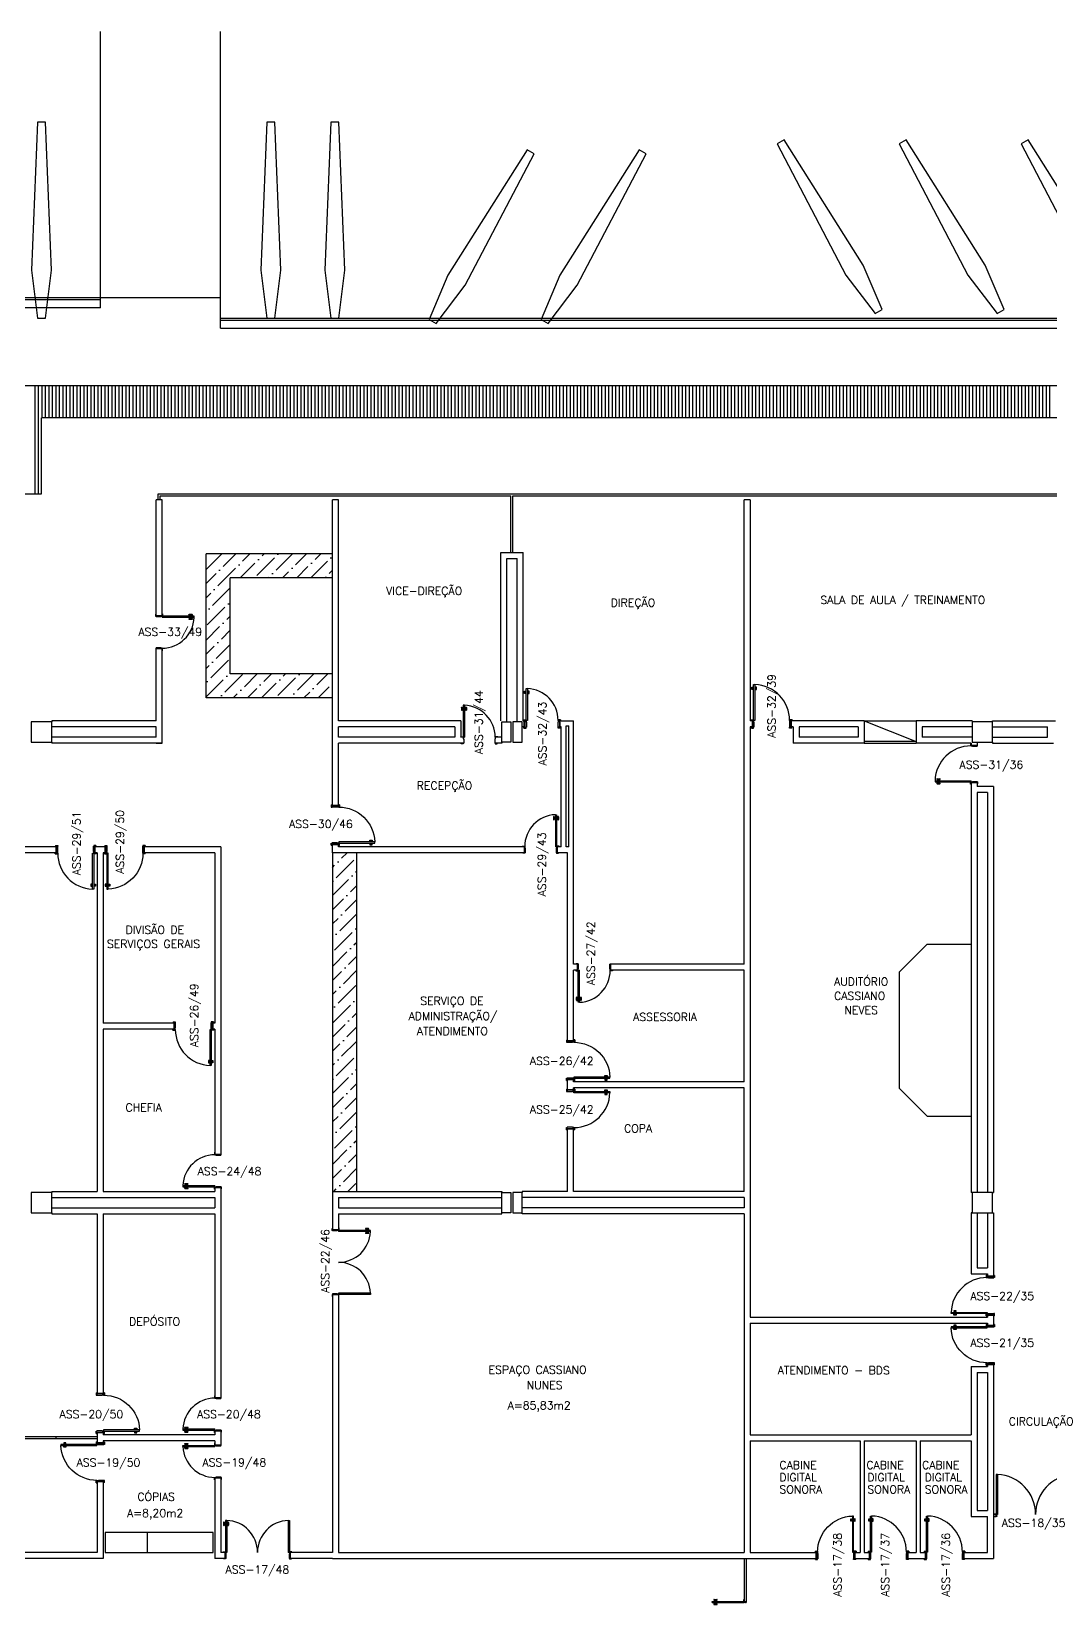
# Model space of a CAD drawing. Extents: x 205 to 339, y 16 to 85.
# Drawn here: x 263.51 to 288.99, y 45.48 to 84.75 of the extents above; entities that cross this region are included whole.
import ezdxf
from ezdxf.enums import TextEntityAlignment as Align

# ---------------------------------------------------------------- set-up
doc = ezdxf.new("R2010")
doc.units = 0
doc.header["$LTSCALE"] = 0.005
doc.header["$MEASUREMENT"] = 0
doc.layers.get('0').update_dxf_attribs({"linetype": 'CONTINUOUS'})
for name, color, linetype in [('1', 1, 'CONTINUOUS'), ('2', 2, 'CONTINUOUS'), ('3', 2, 'CONTINUOUS'), ('ALV', 2, 'CONTINUOUS'), ('ENDEREÇO', 2, 'CONTINUOUS'), ('ESTR', 2, 'CONTINUOUS'), ('MACANETA', 1, 'CONTINUOUS'), ('MARCO', 2, 'CONTINUOUS'), ('PORTA', 3, 'CONTINUOUS'), ('TEXTO', 2, 'CONTINUOUS'), ('ÁREA', 2, 'CONTINUOUS')]:
    doc.layers.add(name, color=color, linetype=linetype)
doc.styles.add('UNB-100', font='simplex.shx', dxfattribs={"height": 0.2})

# ---------------------------------------------------------------- blocks, each defined once
blk = doc.blocks.new('*X4')
at = {"color": 0}
for p, q in [((58.8, 9.014), (58.8, 11.714)), ((58.887, 9.014), (58.887, 11.714)), ((58.975, 9.014), (58.975, 9.814)), ((59.062, 9.014), (59.062, 9.814)), ((59.15, 9.014), (59.15, 9.814)), ((59.237, 9.014), (59.237, 9.814)), ((59.325, 9.014), (59.325, 9.814)), ((59.412, 9.014), (59.412, 9.814)), ((59.5, 9.014), (59.5, 9.814)), ((59.587, 9.014), (59.587, 9.814)), ((59.675, 9.014), (59.675, 9.814)), ((59.762, 9.014), (59.762, 9.814)), ((59.85, 9.014), (59.85, 9.814)), ((59.937, 9.014), (59.937, 9.814)), ((60.025, 9.014), (60.025, 9.814)), ((60.112, 9.014), (60.112, 9.814)), ((60.2, 9.014), (60.2, 9.814)), ((60.287, 9.014), (60.287, 9.814)), ((60.375, 9.014), (60.375, 9.814)), ((60.462, 9.014), (60.462, 9.814)), ((60.55, 9.014), (60.55, 9.814)), ((60.637, 9.014), (60.637, 9.814)), ((60.725, 9.014), (60.725, 9.814)), ((60.812, 9.014), (60.812, 9.814)), ((60.9, 9.014), (60.9, 9.814)), ((60.987, 9.014), (60.987, 9.814)), ((61.075, 9.014), (61.075, 9.814)), ((61.162, 9.014), (61.162, 9.814)), ((61.25, 9.014), (61.25, 9.814)), ((61.337, 9.014), (61.337, 9.814)), ((61.425, 9.014), (61.425, 9.814)), ((61.512, 9.014), (61.512, 9.814)), ((61.6, 9.014), (61.6, 9.814)), ((61.687, 9.014), (61.687, 9.814)), ((61.775, 9.014), (61.775, 9.814)), ((61.862, 9.014), (61.862, 9.814)), ((61.95, 9.014), (61.95, 9.814)), ((62.037, 9.014), (62.037, 9.814)), ((62.125, 9.014), (62.125, 9.814)), ((62.212, 9.014), (62.212, 9.814)), ((62.3, 9.014), (62.3, 9.814)), ((62.387, 9.014), (62.387, 9.814)), ((62.475, 9.014), (62.475, 9.814)), ((62.562, 9.014), (62.562, 9.814)), ((62.65, 9.014), (62.65, 9.814)), ((62.737, 9.014), (62.737, 9.814)), ((62.825, 9.014), (62.825, 9.814)), ((62.912, 9.014), (62.912, 9.814)), ((63, 9.014), (63, 9.814)), ((63.087, 9.014), (63.087, 9.814)), ((63.175, 9.014), (63.175, 9.814)), ((63.262, 9.014), (63.262, 9.814)), ((63.35, 9.014), (63.35, 9.814)), ((63.437, 9.014), (63.437, 9.814)), ((63.525, 9.014), (63.525, 9.814)), ((63.612, 9.014), (63.612, 9.814)), ((63.7, 9.014), (63.7, 9.814)), ((63.787, 9.014), (63.787, 9.814)), ((63.875, 9.014), (63.875, 9.814)), ((63.962, 9.014), (63.962, 9.814)), ((64.05, 9.014), (64.05, 9.814)), ((64.137, 9.014), (64.137, 9.814)), ((64.225, 9.014), (64.225, 9.814)), ((64.312, 9.014), (64.312, 9.814)), ((64.4, 9.014), (64.4, 9.814)), ((64.487, 9.014), (64.487, 9.814)), ((64.575, 9.014), (64.575, 9.814)), ((64.662, 9.014), (64.662, 9.814)), ((64.75, 9.014), (64.75, 9.814)), ((64.837, 9.014), (64.837, 9.814)), ((64.925, 9.014), (64.925, 9.814)), ((65.012, 9.014), (65.012, 9.814)), ((65.1, 9.014), (65.1, 9.814)), ((65.187, 9.014), (65.187, 9.814)), ((65.275, 9.014), (65.275, 9.814)), ((65.362, 9.014), (65.362, 9.814)), ((65.45, 9.014), (65.45, 9.814)), ((65.537, 9.014), (65.537, 9.814)), ((65.625, 9.014), (65.625, 9.814)), ((65.712, 9.014), (65.712, 9.814)), ((65.8, 9.014), (65.8, 9.814)), ((65.887, 9.014), (65.887, 9.814)), ((65.975, 9.014), (65.975, 9.814)), ((66.062, 9.014), (66.062, 9.814)), ((66.15, 9.014), (66.15, 9.814)), ((66.237, 9.014), (66.237, 9.814)), ((66.325, 9.014), (66.325, 9.814)), ((66.412, 9.014), (66.412, 9.814)), ((66.5, 9.014), (66.5, 9.814)), ((66.587, 9.014), (66.587, 9.814)), ((66.675, 9.014), (66.675, 9.814)), ((66.762, 9.014), (66.762, 9.814)), ((66.85, 9.014), (66.85, 9.814)), ((66.937, 9.014), (66.937, 9.814)), ((67.025, 9.014), (67.025, 9.814)), ((67.112, 9.014), (67.112, 9.814)), ((67.2, 9.014), (67.2, 9.814)), ((67.287, 9.014), (67.287, 9.814)), ((67.375, 9.014), (67.375, 9.814)), ((67.462, 9.014), (67.462, 9.814)), ((67.55, 9.014), (67.55, 9.814)), ((67.637, 9.014), (67.637, 9.814)), ((67.725, 9.014), (67.725, 9.814)), ((67.812, 9.014), (67.812, 9.814)), ((67.9, 9.014), (67.9, 9.814)), ((67.987, 9.014), (67.987, 9.814)), ((68.075, 9.014), (68.075, 9.814)), ((68.162, 9.014), (68.162, 9.814)), ((68.25, 9.014), (68.25, 9.814)), ((68.337, 9.014), (68.337, 9.814)), ((68.425, 9.014), (68.425, 9.814)), ((68.512, 9.014), (68.512, 9.814)), ((68.6, 9.014), (68.6, 9.814)), ((68.687, 9.014), (68.687, 9.814)), ((68.775, 9.014), (68.775, 9.814)), ((68.862, 9.014), (68.862, 9.814)), ((68.95, 9.014), (68.95, 9.814)), ((69.037, 9.014), (69.037, 9.814)), ((69.125, 9.014), (69.125, 9.814)), ((69.212, 9.014), (69.212, 9.814)), ((69.3, 9.014), (69.3, 9.814)), ((69.387, 9.014), (69.387, 9.814)), ((69.475, 9.014), (69.475, 9.814)), ((69.562, 9.014), (69.562, 9.814)), ((69.65, 9.014), (69.65, 9.814)), ((69.737, 9.014), (69.737, 9.814)), ((69.825, 9.014), (69.825, 9.814)), ((69.912, 9.014), (69.912, 9.814)), ((70, 9.014), (70, 9.814)), ((70.087, 9.014), (70.087, 9.814)), ((70.175, 9.014), (70.175, 9.814)), ((70.262, 9.014), (70.262, 9.814)), ((70.35, 9.014), (70.35, 9.814)), ((70.437, 9.014), (70.437, 9.814)), ((70.525, 9.014), (70.525, 9.814)), ((70.612, 9.014), (70.612, 9.814)), ((70.7, 9.014), (70.7, 9.814)), ((70.787, 9.014), (70.787, 9.814)), ((70.875, 9.014), (70.875, 9.814)), ((70.962, 9.014), (70.962, 9.814)), ((71.05, 9.014), (71.05, 9.814)), ((71.137, 9.014), (71.137, 9.814)), ((71.225, 9.014), (71.225, 9.814)), ((71.312, 9.014), (71.312, 9.814)), ((71.4, 9.014), (71.4, 9.814)), ((71.487, 9.014), (71.487, 9.814)), ((71.575, 9.014), (71.575, 9.814)), ((71.662, 9.014), (71.662, 9.814)), ((71.75, 9.014), (71.75, 9.814)), ((71.837, 9.014), (71.837, 9.814)), ((71.925, 9.014), (71.925, 9.814)), ((72.012, 9.014), (72.012, 9.814)), ((72.1, 9.014), (72.1, 9.814)), ((72.187, 9.014), (72.187, 9.814)), ((72.275, 9.014), (72.275, 9.814)), ((72.362, 9.014), (72.362, 9.814)), ((72.45, 9.014), (72.45, 9.814)), ((72.537, 9.014), (72.537, 9.814)), ((72.625, 9.014), (72.625, 9.814)), ((72.712, 9.014), (72.712, 9.814)), ((72.8, 9.014), (72.8, 9.814)), ((72.887, 9.014), (72.887, 9.814)), ((72.975, 9.014), (72.975, 9.814)), ((73.062, 9.014), (73.062, 9.814)), ((73.15, 9.014), (73.15, 9.814)), ((73.237, 9.014), (73.237, 9.814)), ((73.325, 9.014), (73.325, 9.814)), ((73.412, 9.014), (73.412, 9.814)), ((73.5, 9.014), (73.5, 9.814)), ((73.587, 9.014), (73.587, 9.814)), ((73.675, 9.014), (73.675, 9.814)), ((73.762, 9.014), (73.762, 9.814)), ((73.85, 9.014), (73.85, 9.814)), ((73.937, 9.014), (73.937, 9.814)), ((74.025, 9.014), (74.025, 9.814)), ((74.112, 9.014), (74.112, 9.814)), ((74.2, 9.014), (74.2, 9.814)), ((74.287, 9.014), (74.287, 9.814)), ((74.375, 9.014), (74.375, 9.814)), ((74.462, 9.014), (74.462, 9.814)), ((74.55, 9.014), (74.55, 9.814)), ((74.637, 9.014), (74.637, 9.814)), ((74.725, 9.014), (74.725, 9.814)), ((74.812, 9.014), (74.812, 9.814)), ((74.9, 9.014), (74.9, 9.814)), ((74.987, 9.014), (74.987, 9.814)), ((75.075, 9.014), (75.075, 9.814)), ((75.162, 9.014), (75.162, 9.814)), ((75.25, 9.014), (75.25, 9.814)), ((75.337, 9.014), (75.337, 9.814)), ((75.425, 9.014), (75.425, 9.814)), ((75.512, 9.014), (75.512, 9.814)), ((75.6, 9.014), (75.6, 9.814)), ((75.687, 9.014), (75.687, 9.814)), ((75.775, 9.014), (75.775, 9.814)), ((75.862, 9.014), (75.862, 9.814)), ((75.95, 9.014), (75.95, 9.814)), ((76.037, 9.014), (76.037, 9.814)), ((76.125, 9.014), (76.125, 9.814)), ((76.212, 9.014), (76.212, 9.814)), ((76.3, 9.014), (76.3, 9.814)), ((76.387, 9.014), (76.387, 9.814)), ((76.475, 9.014), (76.475, 9.814)), ((76.562, 9.014), (76.562, 9.814)), ((76.65, 9.014), (76.65, 9.814)), ((76.737, 9.014), (76.737, 9.814)), ((76.825, 9.014), (76.825, 9.814)), ((76.912, 9.014), (76.912, 9.814)), ((77, 9.014), (77, 9.814)), ((77.087, 9.014), (77.087, 9.814)), ((77.175, 9.014), (77.175, 9.814)), ((77.262, 9.014), (77.262, 9.814)), ((77.35, 9.014), (77.35, 9.814)), ((77.437, 9.014), (77.437, 9.814)), ((77.525, 9.014), (77.525, 9.814)), ((77.612, 9.014), (77.612, 9.814)), ((77.7, 9.014), (77.7, 9.814)), ((77.787, 9.014), (77.787, 9.814)), ((77.875, 9.014), (77.875, 9.814)), ((77.962, 9.014), (77.962, 9.814)), ((78.05, 9.014), (78.05, 9.814)), ((78.137, 9.014), (78.137, 9.814)), ((78.225, 9.014), (78.225, 9.814)), ((78.312, 9.014), (78.312, 9.814)), ((78.4, 9.014), (78.4, 9.814)), ((78.487, 9.014), (78.487, 9.814)), ((78.575, 9.014), (78.575, 9.814)), ((78.662, 9.014), (78.662, 9.814)), ((78.75, 9.014), (78.75, 9.814)), ((78.837, 9.014), (78.837, 9.814)), ((78.925, 9.014), (78.925, 9.814)), ((79.012, 9.014), (79.012, 9.814)), ((79.1, 9.014), (79.1, 9.814)), ((79.187, 9.014), (79.187, 9.814)), ((79.275, 9.014), (79.275, 9.814)), ((79.362, 9.014), (79.362, 9.814)), ((79.45, 9.014), (79.45, 9.814)), ((79.537, 9.014), (79.537, 9.814)), ((79.625, 9.014), (79.625, 9.814)), ((79.712, 9.014), (79.712, 9.814)), ((79.8, 9.014), (79.8, 9.814)), ((79.887, 9.014), (79.887, 9.814)), ((79.975, 9.014), (79.975, 9.814)), ((80.062, 9.014), (80.062, 9.814)), ((80.15, 9.014), (80.15, 9.814)), ((80.237, 9.014), (80.237, 9.814)), ((80.325, 9.014), (80.325, 9.814)), ((80.412, 9.014), (80.412, 9.814)), ((80.5, 9.014), (80.5, 9.814)), ((80.587, 9.014), (80.587, 9.814)), ((80.675, 9.014), (80.675, 9.814)), ((80.762, 9.014), (80.762, 9.814)), ((80.85, 9.014), (80.85, 9.814)), ((80.937, 9.014), (80.937, 9.814)), ((81.025, 9.014), (81.025, 9.814)), ((81.112, 9.014), (81.112, 9.814)), ((81.2, 9.014), (81.2, 9.814)), ((81.287, 9.014), (81.287, 9.814)), ((81.375, 9.014), (81.375, 9.814)), ((81.462, 9.014), (81.462, 9.814)), ((81.55, 9.014), (81.55, 9.814)), ((81.637, 9.014), (81.637, 9.814)), ((81.725, 9.014), (81.725, 9.814)), ((81.812, 9.014), (81.812, 9.814)), ((81.9, 9.014), (81.9, 9.814)), ((81.987, 9.014), (81.987, 9.814)), ((82.075, 9.014), (82.075, 9.814)), ((82.162, 9.014), (82.162, 9.814)), ((82.25, 9.014), (82.25, 9.814)), ((82.337, 9.014), (82.337, 9.814)), ((82.425, 9.014), (82.425, 9.814)), ((82.512, 9.014), (82.512, 9.814)), ((82.6, 9.014), (82.6, 9.814)), ((82.687, 9.014), (82.687, 9.814)), ((82.775, 9.014), (82.775, 9.814)), ((82.862, 9.014), (82.862, 9.814)), ((82.95, 9.014), (82.95, 9.814)), ((83.037, 9.014), (83.037, 9.814)), ((83.125, 9.014), (83.125, 9.814)), ((83.212, 9.014), (83.212, 9.814)), ((83.3, 9.014), (83.3, 9.814)), ((83.387, 9.014), (83.387, 9.814)), ((83.475, 9.014), (83.475, 9.814)), ((83.562, 9.014), (83.562, 9.814)), ((83.65, 9.014), (83.65, 9.814)), ((83.737, 9.014), (83.737, 9.814)), ((83.825, 9.014), (83.825, 9.814)), ((83.912, 9.014), (83.912, 9.814)), ((84, 9.014), (84, 9.814)), ((84.087, 9.014), (84.087, 9.814)), ((84.175, 9.014), (84.175, 9.814))]:
    blk.add_line(p, q, dxfattribs=at)
blk = doc.blocks.new('PORTA-90')
at = {"color": 1}
for p, q in [((-98.2, 84), (-95.9, 84)), ((-98.2, 78.5), (-98.2, 84)), ((-95.9, 84), (-95.9, 78.5)), ((-86.8, 84), (-89.1, 84)), ((-89.1, 84), (-89.1, 78.5)), ((-86.8, 78.5), (-86.8, 84)), ((-95.9, 78.5), (-98.2, 78.5)), ((-89.1, 78.5), (-86.8, 78.5))]:
    blk.add_line(p, q, dxfattribs=at)
at = {"color": 2}
for p, q in [((-94, 1), (-94, 91)), ((-94, 91), (-91, 91)), ((-91, 91), (-91, 1)), ((-100, 3), (-100, 1)), ((-100, 3), (-94.5, 3)), ((-100, 1), (-94, 1)), ((-97, 1), (-97, -16)), ((-94.5, 3), (-94.5, 1)), ((-94, 1), (-94, -3)), ((-91, 1), (-94, 1)), ((2, 1), (-4, 1)), ((-4, 1), (-4, -3)), ((2, 3), (-3.5, 3)), ((-3.5, 3), (-3.5, 1)), ((-1, 1), (-1, -16)), ((2, 3), (2, 1)), ((-99.5, -18), (-99.5, -16)), ((-99.5, -16), (-93.5, -16)), ((-99.5, -18), (-94, -18)), ((-94, -3), (-93.5, -3)), ((-94, -18), (-94, -16)), ((-93.5, -3), (-93.5, -7.5)), ((-93.5, -7.5), (-93.5, -16)), ((-4.5, -3), (-4.5, -7.5)), ((-4, -3), (-4.5, -3)), ((-4.5, -7.5), (-4.5, -16)), ((1.5, -16), (-4.5, -16)), ((1.5, -16), (-4.5, -16)), ((-4, -18), (-4, -16)), ((1.5, -18), (-4, -18)), ((1.5, -18), (1.5, -16))]:
    blk.add_line(p, q, dxfattribs=at)
at = {"color": 1}
blk.add_arc((-94, 1), 90, 0, 88.0898, dxfattribs=at)
blk = doc.blocks.new('PORTA-80')
for p, q in [((-88.2, 89), (-85.9, 89)), ((-88.2, 83.5), (-88.2, 89)), ((-85.9, 83.5), (-88.2, 83.5)), ((-85.9, 89), (-85.9, 83.5)), ((-84, 16), (-84, 96)), ((-84, 96), (-81, 96)), ((-81, 96), (-81, 16)), ((-76.8, 89), (-79.1, 89)), ((-79.1, 89), (-79.1, 83.5)), ((-79.1, 83.5), (-76.8, 83.5)), ((-76.8, 83.5), (-76.8, 89)), ((-90, 18), (-84.5, 18)), ((-90, 18), (-90, 16)), ((-90, 16), (-84, 16)), ((-87, 16), (-87, -1)), ((-84.5, 18), (-84.5, 16)), ((-81, 16), (-84, 16)), ((-84, 16), (-84, 12)), ((-84, 12), (-83.5, 12)), ((-83.5, 12), (-83.5, 7.5)), ((-83.5, 7.5), (-83.5, -1)), ((-4.5, 12), (-4.5, 7.5)), ((-4, 12), (-4.5, 12)), ((-4.5, 7.5), (-4.5, -1)), ((2, 16), (-4, 16)), ((-4, 16), (-4, 12)), ((2, 18), (-3.5, 18)), ((-3.5, 18), (-3.5, 16)), ((-1, 16), (-1, -1)), ((2, 18), (2, 16)), ((-89.5, -1), (-83.5, -1)), ((-89.5, -3), (-89.5, -1)), ((-89.5, -3), (-84, -3)), ((-84, -3), (-84, -1)), ((1.5, -1), (-4.5, -1)), ((1.5, -1), (-4.5, -1)), ((-4, -3), (-4, -1)), ((1.5, -3), (-4, -3)), ((1.5, -3), (1.5, -1))]:
    blk.add_line(p, q)
blk = doc.blocks.new('MACANETA')
at = {"layer": 'MACANETA'}
for p, q in [((-0.077, 0.052), (-0.077, 0.12)), ((-0.059, 0.052), (-0.059, 0.12)), ((-0.059, 0.075), (-0.036, 0.075)), ((-0.059, 0.052), (-0.036, 0.052)), ((-0.036, 0.044), (-0.036, 0.084)), ((-0.036, 0.084), (-0.03, 0.084)), ((-0.036, 0.044), (-0.03, 0.044)), ((0.006, 0.084), (0, 0.084)), ((0.006, 0.044), (0, 0.044)), ((0.006, 0.044), (0.006, 0.084)), ((0.029, 0.075), (0.006, 0.075)), ((0.029, 0.052), (0.006, 0.052)), ((0.029, 0.052), (0.029, 0.12)), ((0.047, 0.052), (0.047, 0.12))]:
    blk.add_line(p, q, dxfattribs=at)
for centre, start, end in [((-0.068, 0.12), 90, 180), ((-0.068, 0.052), 180, 270), ((-0.068, 0.12), 0, 90), ((-0.068, 0.052), 270, 0), ((0.038, 0.12), 90, 180), ((0.038, 0.052), 180, 270), ((0.038, 0.12), 0, 90), ((0.038, 0.052), 270, 0)]:
    blk.add_arc(centre, 0.00874, start, end, dxfattribs=at)

msp = doc.modelspace()

# ---------------------------------------------------------------- hatches: boundary and pattern name
at = {"layer": '1'}
h = msp.add_hatch(dxfattribs=at)
h.set_pattern_fill('ANSI36', color=256, scale=2, style=0)
h.paths.add_polyline_path([(271.037, 71.691), (267.877, 71.691), (267.877, 68.091), (271.037, 68.091), (271.037, 68.691), (268.477, 68.691), (268.477, 71.091), (271.037, 71.091)])
h = msp.add_hatch(dxfattribs=at)
h.set_pattern_fill('ANSI36', color=256, scale=2, style=0)
h.paths.add_polyline_path([(271.637, 64.221), (271.037, 64.221), (271.037, 55.756), (271.637, 55.756)])

# ---------------------------------------------------------------- linework, layer by layer
for p, q in [((265.237, 78.091), (265.237, 84.75)), ((268.237, 77.586), (268.237, 84.75)), ((268.237, 78.091), (247.597, 78.091)), ((268.237, 77.586), (310.747, 77.586)), ((310.547, 75.891), (240.497, 75.891)), ((310.547, 75.091), (263.762, 75.091)), ((263.762, 73.191), (263.762, 75.091)), ((252.002, 73.191), (263.762, 73.191)), ((285.202, 61.234), (285.902, 61.934)), ((285.902, 61.934), (287.002, 61.934)), ((285.202, 61.234), (285.202, 58.334)), ((285.202, 58.334), (285.902, 57.634)), ((285.902, 57.634), (287.002, 57.634))]:
    msp.add_line(p, q, dxfattribs=at)
at = {"layer": '1', "color": 1}
for p, q in [((267.877, 68.091), (267.877, 71.691)), ((271.037, 71.691), (267.877, 71.691)), ((268.477, 68.691), (268.477, 71.091)), ((271.037, 71.091), (268.477, 71.091)), ((271.037, 68.691), (268.477, 68.691)), ((271.037, 68.091), (267.877, 68.091)), ((271.037, 64.221), (271.037, 55.756)), ((271.637, 64.221), (271.637, 55.756))]:
    msp.add_line(p, q, dxfattribs=at)
msp.add_arc((287.002, 65.991), 0.9, 90, 178.0898, dxfattribs=at)
at = {"layer": '2'}
for p, q in [((287.002, 66.951), (286.992, 66.951)), ((286.992, 66.951), (286.992, 66.901)), ((286.992, 66.901), (287.002, 66.901)), ((287.002, 66.956), (287.002, 66.906)), ((287.002, 66.906), (287.152, 66.906)), ((287.002, 66.906), (287.002, 66.901)), ((287.002, 66.901), (287.002, 66.891)), ((287.002, 66.891), (287.037, 66.891)), ((287.037, 66.891), (287.037, 66.881)), ((287.037, 66.881), (287.152, 66.881)), ((287.152, 66.981), (287.152, 66.906)), ((287.162, 66.941), (287.152, 66.941)), ((287.152, 66.906), (287.152, 66.891)), ((287.152, 66.881), (287.152, 66.891)), ((287.152, 66.891), (287.162, 66.891)), ((287.162, 66.891), (287.162, 66.941)), ((287.537, 66.981), (287.537, 66.956)), ((286.102, 66.021), (287.002, 66.021)), ((286.102, 66.021), (286.102, 65.991)), ((286.102, 65.991), (287.002, 65.991)), ((286.992, 65.931), (286.992, 65.981)), ((286.992, 65.981), (287.002, 65.981)), ((287.002, 65.991), (287.002, 66.021)), ((287.002, 65.981), (287.002, 65.991)), ((287.002, 65.991), (287.037, 65.991)), ((287.002, 65.976), (287.002, 65.981)), ((287.037, 65.991), (287.037, 66.001)), ((287.037, 66.001), (287.152, 66.001)), ((287.152, 66.001), (287.152, 65.991)), ((287.152, 65.991), (287.162, 65.991)), ((287.152, 65.976), (287.152, 65.991)), ((287.162, 65.991), (287.162, 65.941)), ((287.002, 65.931), (286.992, 65.931)), ((287.002, 65.976), (287.152, 65.976)), ((287.152, 65.976), (287.152, 65.876)), ((287.162, 65.941), (287.152, 65.941)), ((268.05, 47.231), (265.357, 47.231)), ((266.407, 47.231), (266.407, 46.731)), ((268.05, 46.731), (268.05, 47.231)), ((265.357, 46.731), (268.05, 46.731))]:
    msp.add_line(p, q, dxfattribs=at)
at = {"layer": '3'}
for p, q in [((266.677, 73.191), (310.547, 73.191)), ((266.677, 73.041), (266.677, 73.191)), ((266.727, 73.141), (275.497, 73.141)), ((266.727, 73.041), (266.727, 73.141)), ((275.497, 71.721), (275.497, 73.141)), ((275.547, 71.721), (275.547, 73.141)), ((275.547, 73.141), (310.547, 73.141)), ((266.617, 70.131), (266.617, 70.181)), ((266.617, 70.181), (266.627, 70.181)), ((266.627, 70.131), (266.617, 70.131)), ((266.777, 70.146), (266.627, 70.146)), ((266.627, 70.146), (266.627, 70.131)), ((266.627, 70.121), (266.627, 70.131)), ((266.742, 70.121), (266.627, 70.121)), ((266.777, 70.131), (266.742, 70.131)), ((266.742, 70.131), (266.742, 70.121)), ((266.777, 70.191), (266.787, 70.191)), ((266.777, 70.146), (266.777, 70.141)), ((266.787, 70.141), (266.777, 70.141)), ((266.777, 70.141), (266.777, 70.131)), ((267.577, 70.131), (266.777, 70.131)), ((266.777, 70.131), (266.777, 70.101)), ((267.577, 70.101), (266.777, 70.101)), ((266.787, 70.191), (266.787, 70.141)), ((267.577, 70.101), (267.577, 70.131)), ((266.627, 69.331), (266.617, 69.331)), ((266.617, 69.331), (266.617, 69.281)), ((266.617, 69.281), (266.627, 69.281)), ((266.742, 69.341), (266.627, 69.341)), ((266.627, 69.341), (266.627, 69.331)), ((266.627, 69.316), (266.627, 69.331)), ((266.777, 69.316), (266.627, 69.316)), ((266.742, 69.331), (266.742, 69.341)), ((266.777, 69.331), (266.742, 69.331)), ((266.777, 69.321), (266.777, 69.331)), ((266.787, 69.321), (266.777, 69.321)), ((266.777, 69.316), (266.777, 69.321)), ((266.777, 69.271), (266.787, 69.271)), ((266.787, 69.271), (266.787, 69.321)), ((274.307, 67.906), (274.307, 67.106)), ((274.337, 67.906), (274.307, 67.906)), ((274.337, 67.906), (274.337, 67.106)), ((274.097, 67.366), (274.097, 67.106)), ((274.247, 67.516), (274.247, 67.106)), ((274.247, 67.106), (274.247, 67.116)), ((274.247, 67.116), (274.297, 67.116)), ((274.257, 66.946), (274.257, 66.956)), ((274.307, 66.946), (274.257, 66.946)), ((274.292, 67.106), (274.297, 67.106)), ((274.292, 66.956), (274.307, 66.956)), ((274.297, 67.116), (274.297, 67.106)), ((274.297, 67.106), (274.307, 67.106)), ((274.307, 67.106), (274.307, 67.071)), ((274.307, 67.106), (274.337, 67.106)), ((274.307, 67.071), (274.317, 67.071)), ((274.317, 66.956), (274.307, 66.956)), ((274.307, 66.956), (274.307, 66.946)), ((274.317, 67.071), (274.317, 66.956)), ((275.107, 67.071), (275.097, 67.071)), ((275.097, 67.071), (275.097, 66.956)), ((275.097, 66.956), (275.107, 66.956)), ((275.117, 67.106), (275.107, 67.106)), ((275.107, 67.106), (275.107, 67.071)), ((275.107, 66.956), (275.107, 66.946)), ((275.122, 66.956), (275.107, 66.956)), ((275.107, 66.946), (275.157, 66.946)), ((275.167, 67.116), (275.117, 67.116)), ((275.117, 67.116), (275.117, 67.106)), ((275.122, 67.106), (275.117, 67.106)), ((275.157, 66.946), (275.157, 66.956)), ((275.167, 67.106), (275.167, 67.116)), ((276.612, 65.171), (276.612, 64.371)), ((276.612, 65.171), (276.642, 65.171)), ((276.642, 65.171), (276.642, 64.371)), ((275.782, 64.371), (275.782, 64.381)), ((275.782, 64.381), (275.832, 64.381)), ((275.792, 64.211), (275.792, 64.221)), ((275.842, 64.211), (275.792, 64.211)), ((275.827, 64.371), (275.827, 64.221)), ((275.827, 64.371), (275.832, 64.371)), ((275.827, 64.221), (275.842, 64.221)), ((275.832, 64.381), (275.832, 64.371)), ((275.832, 64.371), (275.842, 64.371)), ((275.842, 64.371), (275.842, 64.336)), ((275.842, 64.336), (275.852, 64.336)), ((275.852, 64.221), (275.842, 64.221)), ((275.842, 64.221), (275.842, 64.211)), ((275.852, 64.336), (275.852, 64.221)), ((276.642, 64.371), (276.612, 64.371)), ((276.642, 64.336), (276.632, 64.336)), ((276.632, 64.336), (276.632, 64.221)), ((276.632, 64.221), (276.642, 64.221)), ((276.652, 64.371), (276.642, 64.371)), ((276.642, 64.371), (276.642, 64.336)), ((276.642, 64.221), (276.642, 64.211)), ((276.657, 64.221), (276.642, 64.221)), ((276.642, 64.211), (276.692, 64.211)), ((276.702, 64.381), (276.652, 64.381)), ((276.652, 64.381), (276.652, 64.371)), ((276.657, 64.371), (276.652, 64.371)), ((276.657, 64.371), (276.657, 64.221)), ((276.692, 64.211), (276.692, 64.221)), ((276.702, 64.371), (276.702, 64.381)), ((277.167, 61.431), (277.067, 61.431)), ((277.167, 61.281), (277.067, 61.281)), ((277.122, 61.281), (277.122, 61.271)), ((277.122, 61.271), (277.172, 61.271)), ((277.182, 61.441), (277.132, 61.441)), ((277.132, 61.441), (277.132, 61.431)), ((277.167, 61.281), (277.167, 61.431)), ((277.167, 61.431), (277.182, 61.431)), ((277.167, 61.281), (277.172, 61.281)), ((277.172, 61.271), (277.172, 61.281)), ((277.172, 61.281), (277.182, 61.281)), ((277.182, 61.431), (277.182, 61.441)), ((277.192, 61.431), (277.182, 61.431)), ((277.182, 61.281), (277.182, 61.316)), ((277.182, 61.316), (277.192, 61.316)), ((277.182, 60.481), (277.182, 61.281)), ((277.182, 61.281), (277.212, 61.281)), ((277.192, 61.316), (277.192, 61.431)), ((277.212, 60.481), (277.212, 61.281)), ((277.972, 61.316), (277.972, 61.431)), ((277.972, 61.431), (277.982, 61.431)), ((277.982, 61.316), (277.972, 61.316)), ((277.982, 61.431), (277.982, 61.441)), ((277.982, 61.441), (278.032, 61.441)), ((277.997, 61.431), (277.982, 61.431)), ((277.982, 61.281), (277.982, 61.316)), ((277.992, 61.281), (277.982, 61.281)), ((277.992, 61.271), (277.992, 61.281)), ((277.997, 61.281), (277.992, 61.281)), ((278.042, 61.271), (277.992, 61.271)), ((277.997, 61.281), (277.997, 61.431)), ((278.032, 61.441), (278.032, 61.431)), ((278.042, 61.281), (278.042, 61.271)), ((277.212, 60.481), (277.182, 60.481)), ((268.097, 50.646), (268.087, 50.646)), ((268.087, 50.646), (268.087, 50.596)), ((268.087, 50.596), (268.097, 50.596)), ((268.097, 50.601), (268.247, 50.601)), ((268.097, 50.601), (268.097, 50.596)), ((268.097, 50.596), (268.097, 50.586)), ((268.097, 50.586), (268.132, 50.586)), ((268.132, 50.586), (268.132, 50.576)), ((268.132, 50.576), (268.247, 50.576)), ((268.257, 50.636), (268.247, 50.636)), ((268.247, 50.601), (268.247, 50.586)), ((268.247, 50.576), (268.247, 50.586)), ((268.247, 50.586), (268.257, 50.586)), ((268.257, 50.586), (268.257, 50.636)), ((267.297, 49.816), (268.097, 49.816)), ((267.297, 49.816), (267.297, 49.786)), ((267.297, 49.786), (268.097, 49.786)), ((268.087, 49.726), (268.087, 49.776)), ((268.087, 49.776), (268.097, 49.776)), ((268.097, 49.726), (268.087, 49.726)), ((268.097, 49.786), (268.097, 49.816)), ((268.097, 49.776), (268.097, 49.786)), ((268.097, 49.786), (268.132, 49.786)), ((268.097, 49.771), (268.097, 49.776)), ((268.097, 49.771), (268.247, 49.771)), ((268.097, 49.771), (268.097, 49.671)), ((268.097, 49.521), (268.097, 49.421)), ((268.132, 49.786), (268.132, 49.796)), ((268.132, 49.796), (268.247, 49.796)), ((268.247, 49.796), (268.247, 49.786)), ((268.247, 49.786), (268.257, 49.786)), ((268.247, 49.771), (268.247, 49.786)), ((268.247, 49.771), (268.247, 49.421)), ((268.257, 49.736), (268.247, 49.736)), ((268.257, 49.786), (268.257, 49.736)), ((267.297, 49.406), (268.097, 49.406)), ((267.297, 49.376), (267.297, 49.406)), ((267.297, 49.376), (268.097, 49.376)), ((268.097, 49.466), (268.087, 49.466)), ((268.087, 49.466), (268.087, 49.416)), ((268.087, 49.416), (268.097, 49.416)), ((268.097, 49.421), (268.247, 49.421)), ((268.097, 49.421), (268.097, 49.416)), ((268.097, 49.416), (268.097, 49.406)), ((268.097, 49.406), (268.132, 49.406)), ((268.097, 49.406), (268.097, 49.376)), ((268.132, 49.406), (268.132, 49.396)), ((268.132, 49.396), (268.247, 49.396)), ((268.257, 49.456), (268.247, 49.456)), ((268.247, 49.421), (268.247, 49.406)), ((268.247, 49.396), (268.247, 49.406)), ((268.247, 49.406), (268.257, 49.406)), ((268.257, 49.406), (268.257, 49.456)), ((268.087, 48.546), (268.087, 48.596)), ((268.087, 48.596), (268.097, 48.596)), ((268.097, 48.546), (268.087, 48.546)), ((268.097, 48.596), (268.097, 48.606)), ((268.097, 48.606), (268.132, 48.606)), ((268.097, 48.591), (268.097, 48.596)), ((268.097, 48.591), (268.247, 48.591)), ((268.132, 48.606), (268.132, 48.616)), ((268.132, 48.616), (268.247, 48.616)), ((268.247, 48.616), (268.247, 48.606)), ((268.247, 48.606), (268.257, 48.606)), ((268.247, 48.591), (268.247, 48.606)), ((268.257, 48.556), (268.247, 48.556)), ((268.257, 48.606), (268.257, 48.556)), ((287.634, 48.68), (287.634, 47.681)), ((287.664, 48.68), (287.634, 48.68)), ((287.664, 48.68), (287.664, 47.681)), ((268.362, 47.531), (268.362, 46.731)), ((268.392, 47.531), (268.362, 47.531)), ((268.392, 47.531), (268.392, 46.731)), ((269.932, 47.531), (269.962, 47.531)), ((269.932, 47.531), (269.932, 46.731)), ((269.962, 47.531), (269.962, 46.731)), ((287.619, 47.681), (287.562, 47.681)), ((287.619, 47.631), (287.562, 47.631)), ((287.574, 47.681), (287.574, 47.691)), ((287.574, 47.691), (287.624, 47.691)), ((287.584, 47.621), (287.584, 47.631)), ((287.634, 47.621), (287.584, 47.621)), ((287.619, 47.681), (287.619, 47.631)), ((287.619, 47.681), (287.624, 47.681)), ((287.619, 47.631), (287.634, 47.631)), ((287.624, 47.691), (287.624, 47.681)), ((287.624, 47.681), (287.634, 47.681)), ((287.634, 47.681), (287.634, 47.646)), ((287.634, 47.681), (287.664, 47.681)), ((287.634, 47.646), (287.644, 47.646)), ((287.644, 47.631), (287.634, 47.631)), ((287.634, 47.631), (287.634, 47.621)), ((287.644, 47.646), (287.644, 47.631)), ((268.302, 46.731), (268.302, 46.741)), ((268.302, 46.741), (268.352, 46.741)), ((268.352, 46.741), (268.352, 46.731)), ((269.972, 46.741), (269.972, 46.731)), ((270.022, 46.741), (269.972, 46.741)), ((270.022, 46.731), (270.022, 46.741)), ((268.247, 46.581), (268.097, 46.581)), ((268.347, 46.731), (268.247, 46.731)), ((268.347, 46.581), (268.247, 46.581)), ((268.312, 46.571), (268.312, 46.581)), ((268.362, 46.571), (268.312, 46.571)), ((268.347, 46.731), (268.347, 46.581)), ((268.347, 46.731), (268.352, 46.731)), ((268.347, 46.581), (268.362, 46.581)), ((268.352, 46.731), (268.362, 46.731)), ((268.362, 46.731), (268.362, 46.696)), ((268.362, 46.731), (268.392, 46.731)), ((268.362, 46.696), (268.372, 46.696)), ((268.372, 46.581), (268.362, 46.581)), ((268.362, 46.581), (268.362, 46.571)), ((268.372, 46.696), (268.372, 46.581)), ((269.962, 46.731), (269.932, 46.731)), ((269.952, 46.696), (269.952, 46.581)), ((269.962, 46.696), (269.952, 46.696)), ((269.952, 46.581), (269.962, 46.581)), ((269.962, 46.731), (269.962, 46.696)), ((269.972, 46.731), (269.962, 46.731)), ((269.977, 46.581), (269.962, 46.581)), ((269.962, 46.581), (269.962, 46.571)), ((269.962, 46.571), (270.012, 46.571)), ((269.977, 46.731), (269.972, 46.731)), ((269.977, 46.731), (269.977, 46.581)), ((270.012, 46.571), (270.012, 46.581)), ((280.527, 45.476), (280.527, 45.506)), ((280.527, 45.506), (281.327, 45.506)), ((280.527, 45.476), (281.327, 45.476)), ((281.317, 45.546), (281.317, 45.496)), ((281.327, 45.546), (281.317, 45.546)), ((281.317, 45.496), (281.327, 45.496)), ((281.327, 45.506), (281.327, 45.476)), ((281.327, 45.501), (281.327, 45.496)), ((281.327, 45.501), (281.377, 45.501)), ((281.327, 45.496), (281.327, 45.486)), ((281.327, 45.486), (281.362, 45.486)), ((281.362, 45.486), (281.362, 45.476)), ((281.362, 45.476), (281.377, 45.476)), ((281.387, 45.536), (281.377, 45.536)), ((281.377, 45.501), (281.377, 45.486)), ((281.377, 45.486), (281.387, 45.486)), ((281.377, 45.476), (281.377, 45.486)), ((281.387, 45.486), (281.387, 45.536))]:
    msp.add_line(p, q, dxfattribs=at)
at = {"layer": 'ALV'}
for p, q in [((265.237, 78.041), (250.597, 78.041)), ((265.237, 77.841), (250.597, 77.841)), ((265.237, 77.841), (265.237, 78.091)), ((268.237, 77.841), (268.237, 78.091)), ((268.237, 77.336), (268.237, 77.586)), ((268.237, 77.536), (310.697, 77.536)), ((268.237, 77.336), (310.547, 77.336)), ((266.777, 73.041), (266.627, 73.041)), ((266.627, 70.146), (266.627, 73.041)), ((266.777, 70.146), (266.777, 73.041)), ((271.187, 73.041), (271.037, 73.041)), ((271.037, 66.956), (271.037, 73.041)), ((271.187, 67.516), (271.187, 73.041)), ((281.477, 73.041), (281.327, 73.041)), ((281.327, 61.431), (281.327, 73.041)), ((281.477, 73.041), (281.477, 67.516)), ((275.242, 67.516), (275.242, 71.721)), ((275.242, 71.721), (275.802, 71.721)), ((275.392, 67.491), (275.392, 71.571)), ((275.392, 71.571), (275.652, 71.571)), ((275.652, 67.491), (275.652, 71.571)), ((275.802, 67.516), (275.802, 71.721)), ((266.627, 67.516), (266.627, 69.316)), ((266.777, 66.956), (266.777, 69.316)), ((264.017, 67.516), (264.017, 67.491)), ((266.627, 67.516), (264.017, 67.516)), ((266.627, 67.366), (264.017, 67.366)), ((266.627, 67.106), (266.627, 67.366)), ((274.247, 67.516), (271.187, 67.516)), ((274.097, 67.366), (271.187, 67.366)), ((271.187, 67.106), (271.187, 67.366)), ((275.832, 67.366), (275.777, 67.366)), ((275.802, 67.516), (275.832, 67.516)), ((275.832, 67.366), (275.832, 67.516)), ((276.727, 67.366), (276.727, 67.516)), ((276.757, 67.516), (276.727, 67.516)), ((276.757, 67.366), (276.727, 67.366)), ((276.757, 67.516), (277.067, 67.516)), ((276.757, 64.371), (276.757, 67.366)), ((276.877, 64.371), (276.877, 67.396)), ((276.877, 67.396), (276.947, 67.396)), ((276.947, 64.371), (276.947, 67.396)), ((277.067, 64.371), (277.067, 67.516)), ((281.527, 67.516), (281.477, 67.516)), ((281.477, 67.366), (281.477, 61.281)), ((281.527, 67.366), (281.477, 67.366)), ((281.527, 67.516), (281.527, 67.366)), ((282.507, 67.516), (282.507, 67.366)), ((284.327, 67.516), (282.507, 67.516)), ((282.557, 67.366), (282.507, 67.366)), ((282.557, 67.366), (282.557, 66.956)), ((282.707, 67.366), (282.707, 67.106)), ((284.177, 67.366), (282.707, 67.366)), ((284.177, 67.366), (284.177, 67.106)), ((284.327, 67.516), (284.327, 66.956)), ((284.327, 67.516), (285.627, 67.516)), ((287.027, 67.516), (285.627, 67.516)), ((285.627, 67.516), (285.627, 66.956)), ((287.027, 67.366), (285.777, 67.366)), ((285.777, 67.366), (285.777, 67.106)), ((287.027, 67.516), (287.027, 67.491)), ((287.537, 67.516), (289.117, 67.516)), ((287.537, 67.491), (287.537, 67.516)), ((287.537, 67.366), (288.917, 67.366)), ((288.917, 67.106), (288.917, 67.366)), ((266.627, 67.106), (264.017, 67.106)), ((264.017, 66.981), (264.017, 66.956)), ((266.777, 66.956), (264.017, 66.956)), ((266.627, 66.956), (266.777, 66.956)), ((271.037, 65.401), (271.037, 66.956)), ((274.097, 67.106), (271.187, 67.106)), ((271.187, 65.401), (271.187, 66.956)), ((274.317, 66.956), (271.187, 66.956)), ((274.307, 67.106), (274.247, 67.106)), ((275.267, 66.956), (275.097, 66.956)), ((275.267, 67.106), (275.107, 67.106)), ((275.267, 66.981), (275.267, 66.956)), ((284.327, 66.956), (282.557, 66.956)), ((284.177, 67.106), (282.707, 67.106)), ((284.327, 67.006), (285.627, 67.006)), ((284.327, 66.956), (285.627, 66.956)), ((287.002, 66.956), (285.627, 66.956)), ((287.027, 67.106), (285.777, 67.106)), ((287.537, 67.106), (288.917, 67.106)), ((287.537, 66.956), (289.067, 66.956)), ((287.002, 65.976), (287.002, 61.281)), ((287.562, 65.876), (287.152, 65.876)), ((287.412, 65.726), (287.152, 65.726)), ((287.152, 65.726), (287.152, 55.731)), ((287.412, 65.726), (287.412, 55.731)), ((287.562, 65.876), (287.562, 55.731)), ((271.187, 65.401), (271.037, 65.401)), ((271.037, 64.221), (271.037, 64.421)), ((271.187, 64.421), (271.037, 64.421)), ((271.187, 64.371), (271.187, 64.421)), ((264.127, 64.371), (257.807, 64.371)), ((264.127, 64.221), (260.897, 64.221)), ((264.127, 64.221), (264.127, 64.371)), ((265.357, 64.371), (265.107, 64.371)), ((265.107, 64.221), (265.107, 64.371)), ((265.157, 64.221), (265.107, 64.221)), ((265.157, 64.221), (265.157, 55.756)), ((265.307, 64.221), (265.307, 59.961)), ((265.357, 64.221), (265.307, 64.221)), ((268.247, 64.371), (266.337, 64.371)), ((268.097, 64.221), (266.337, 64.221)), ((268.097, 64.221), (268.097, 59.961)), ((268.247, 64.371), (268.247, 56.686)), ((275.827, 64.221), (271.037, 64.221)), ((275.827, 64.371), (271.187, 64.371)), ((276.757, 64.371), (276.657, 64.371)), ((276.917, 64.221), (276.657, 64.221)), ((276.947, 64.371), (276.877, 64.371)), ((276.917, 59.521), (276.917, 64.221)), ((277.067, 61.431), (277.067, 64.371)), ((277.067, 59.521), (277.067, 61.281)), ((281.327, 61.431), (277.997, 61.431)), ((281.327, 61.281), (277.997, 61.281)), ((281.327, 58.491), (281.327, 61.281)), ((281.477, 61.281), (281.477, 55.856)), ((287.002, 61.281), (287.002, 55.731)), ((267.067, 59.961), (265.307, 59.961)), ((265.307, 59.811), (265.307, 55.756)), ((267.067, 59.811), (265.307, 59.811)), ((267.067, 59.961), (267.067, 59.811)), ((268.097, 59.961), (268.047, 59.961)), ((268.047, 59.961), (268.047, 59.811)), ((268.097, 59.811), (268.047, 59.811)), ((268.097, 59.811), (268.097, 56.686)), ((277.067, 59.521), (276.917, 59.521)), ((277.067, 58.541), (276.917, 58.541)), ((276.917, 58.291), (276.917, 58.541)), ((277.067, 58.491), (277.067, 58.541)), ((277.067, 58.291), (276.917, 58.291)), ((281.327, 58.491), (277.067, 58.491)), ((281.327, 58.341), (277.067, 58.341)), ((277.067, 58.291), (277.067, 58.341)), ((281.327, 55.756), (281.327, 58.341)), ((276.917, 55.756), (276.917, 57.311)), ((277.067, 57.311), (276.917, 57.311)), ((277.067, 55.756), (277.067, 57.311)), ((268.247, 55.856), (268.247, 50.601)), ((281.477, 55.856), (281.477, 52.611)), ((264.017, 55.756), (265.157, 55.756)), ((264.017, 55.756), (264.017, 55.731)), ((264.017, 55.606), (268.097, 55.606)), ((265.307, 55.756), (268.097, 55.756)), ((268.097, 55.606), (268.097, 55.346)), ((271.037, 55.756), (271.037, 54.796)), ((271.037, 55.756), (275.267, 55.756)), ((271.187, 55.606), (271.187, 55.346)), ((271.187, 55.606), (275.267, 55.606)), ((275.267, 55.756), (275.267, 55.731)), ((275.777, 55.756), (275.777, 55.731)), ((276.917, 55.756), (275.777, 55.756)), ((281.327, 55.606), (275.777, 55.606)), ((281.327, 55.756), (277.067, 55.756)), ((281.327, 55.606), (281.327, 55.346)), ((287.027, 55.731), (287.002, 55.731)), ((287.537, 55.731), (287.562, 55.731)), ((264.017, 55.346), (268.097, 55.346)), ((264.017, 55.221), (264.017, 55.196)), ((264.017, 55.196), (265.157, 55.196)), ((265.157, 55.196), (265.157, 50.701)), ((265.307, 55.196), (265.307, 50.701)), ((265.307, 55.196), (268.097, 55.196)), ((268.097, 55.196), (268.097, 50.601)), ((271.187, 55.346), (275.267, 55.346)), ((271.187, 55.196), (275.267, 55.196)), ((271.187, 55.196), (271.187, 54.796)), ((275.267, 55.196), (275.267, 55.221)), ((281.327, 55.346), (275.777, 55.346)), ((275.777, 55.196), (275.777, 55.221)), ((281.327, 55.196), (275.777, 55.196)), ((281.327, 55.196), (281.327, 46.731)), ((287.027, 55.221), (287.002, 55.221)), ((287.002, 55.221), (287.002, 53.691)), ((287.152, 55.221), (287.152, 53.841)), ((287.412, 55.221), (287.412, 53.841)), ((287.537, 55.221), (287.562, 55.221)), ((287.562, 55.221), (287.562, 53.641)), ((287.152, 53.841), (287.412, 53.841)), ((287.002, 53.691), (287.412, 53.691)), ((287.412, 53.691), (287.412, 53.641)), ((287.412, 53.641), (287.562, 53.641)), ((271.037, 53.166), (271.037, 46.731)), ((271.187, 53.166), (271.187, 46.731)), ((287.412, 52.661), (287.562, 52.661)), ((287.412, 52.661), (287.412, 52.611)), ((287.562, 52.661), (287.562, 52.411)), ((281.477, 52.611), (287.412, 52.611)), ((281.477, 52.461), (287.412, 52.461)), ((281.477, 52.461), (281.477, 49.671)), ((287.412, 52.461), (287.412, 52.411)), ((287.412, 52.411), (287.562, 52.411)), ((287.002, 51.381), (287.002, 49.671)), ((287.002, 51.381), (287.412, 51.381)), ((287.152, 51.231), (287.152, 47.781)), ((287.152, 51.231), (287.412, 51.231)), ((287.412, 51.431), (287.562, 51.431)), ((287.412, 51.431), (287.412, 51.381)), ((287.412, 51.231), (287.412, 47.781)), ((287.562, 51.431), (287.562, 47.581)), ((265.307, 50.701), (265.157, 50.701)), ((265.157, 49.621), (257.957, 49.621)), ((265.157, 49.571), (257.957, 49.571)), ((264.128, 49.571), (264.128, 49.621)), ((265.307, 49.721), (265.157, 49.721)), ((265.157, 49.721), (265.157, 49.471)), ((265.307, 49.721), (265.307, 49.671)), ((268.097, 49.671), (265.307, 49.671)), ((268.097, 49.521), (265.307, 49.521)), ((265.307, 49.521), (265.307, 49.471)), ((281.477, 49.671), (286.952, 49.671)), ((281.477, 49.521), (284.227, 49.521)), ((281.477, 49.521), (281.477, 46.731)), ((284.227, 49.521), (284.227, 46.731)), ((284.327, 49.521), (284.327, 46.731)), ((284.327, 49.521), (285.627, 49.521)), ((285.627, 49.521), (285.627, 46.731)), ((285.727, 49.521), (285.727, 46.731)), ((285.727, 49.521), (286.952, 49.521)), ((286.952, 49.671), (287.002, 49.671)), ((286.952, 49.521), (287.002, 49.521)), ((287.002, 49.521), (287.002, 47.631)), ((265.307, 49.471), (265.157, 49.471)), ((265.307, 48.491), (265.157, 48.491)), ((265.157, 48.491), (265.157, 46.731)), ((265.307, 48.491), (265.307, 46.581)), ((268.097, 48.591), (268.097, 46.581)), ((268.247, 48.591), (268.247, 46.731)), ((287.002, 47.631), (287.412, 47.631)), ((287.152, 47.781), (287.412, 47.781)), ((287.412, 47.581), (287.412, 47.631)), ((287.412, 46.731), (287.412, 47.581)), ((287.562, 47.581), (287.562, 46.581)), ((265.357, 47.231), (265.357, 46.731)), ((265.307, 46.581), (257.807, 46.581)), ((265.157, 46.731), (257.957, 46.731)), ((271.037, 46.581), (269.952, 46.581)), ((271.037, 46.731), (269.962, 46.731)), ((271.037, 46.581), (283.127, 46.581)), ((271.187, 46.731), (281.327, 46.731)), ((281.327, 46.581), (281.327, 45.501)), ((281.377, 46.581), (281.377, 45.501)), ((281.477, 46.731), (283.127, 46.731)), ((283.127, 46.581), (283.127, 46.731)), ((284.097, 46.731), (284.227, 46.731)), ((284.097, 46.581), (284.492, 46.581)), ((284.327, 46.731), (284.487, 46.731)), ((285.382, 46.581), (285.857, 46.581)), ((285.387, 46.731), (285.627, 46.731)), ((285.427, 46.581), (285.427, 46.731)), ((285.727, 46.731), (285.857, 46.731)), ((286.827, 46.581), (286.827, 46.731)), ((286.827, 46.731), (287.412, 46.731)), ((286.827, 46.581), (287.562, 46.581))]:
    msp.add_line(p, q, dxfattribs=at)
at = {"layer": 'ALV', "color": 2}
for p, q in [((265.357, 64.221), (265.357, 64.371)), ((266.337, 64.221), (266.337, 64.371)), ((268.097, 56.686), (268.247, 56.686)), ((268.097, 55.856), (268.247, 55.856)), ((268.097, 55.856), (268.097, 55.756))]:
    msp.add_line(p, q, dxfattribs=at)
at = {"layer": 'ALV'}
for points in [[(284.097, 46.731), (284.097, 46.581)], [(284.457, 46.731), (284.457, 46.581)], [(285.857, 46.731), (285.857, 46.581)], [(285.857, 46.731), (285.857, 46.581)]]:
    msp.add_lwpolyline(points, dxfattribs=at)
at = {"layer": 'ESTR'}
for points in [[(263.862, 77.586), (264.012, 78.786), (263.862, 82.486), (263.662, 82.486), (263.512, 78.786), (263.662, 77.586)], [(269.592, 77.586), (269.742, 78.786), (269.592, 82.486), (269.392, 82.486), (269.242, 78.786), (269.392, 77.586)], [(271.192, 77.586), (271.342, 78.786), (271.192, 82.486), (270.992, 82.486), (270.842, 78.786), (270.992, 77.586)], [(273.628, 77.447), (274.358, 78.411), (276.078, 81.691), (275.905, 81.791), (273.925, 78.661), (273.455, 77.547)], [(276.428, 77.447), (277.158, 78.411), (278.878, 81.691), (278.705, 81.791), (276.725, 78.661), (276.255, 77.547)], [(284.778, 77.797), (284.308, 78.911), (282.328, 82.041), (282.155, 81.941), (283.875, 78.661), (284.605, 77.697)], [(287.828, 77.797), (287.358, 78.911), (285.378, 82.041), (285.205, 81.941), (286.925, 78.661), (287.655, 77.697)], [(290.878, 77.797), (290.408, 78.911), (288.428, 82.041), (288.255, 81.941), (289.975, 78.661), (290.705, 77.697)], [(264.017, 67.491), (263.507, 67.491), (263.507, 66.981), (264.017, 66.981)], [(275.497, 66.981), (275.267, 66.981), (275.267, 67.491), (275.497, 67.491)], [(275.777, 67.491), (275.547, 67.491), (275.547, 66.981), (275.777, 66.981)], [(287.027, 66.981), (287.537, 66.981), (287.537, 67.491), (287.027, 67.491)], [(264.017, 55.731), (263.507, 55.731), (263.507, 55.221), (264.017, 55.221)], [(275.497, 55.221), (275.267, 55.221), (275.267, 55.731), (275.497, 55.731)], [(275.777, 55.731), (275.547, 55.731), (275.547, 55.221), (275.777, 55.221)], [(287.027, 55.221), (287.537, 55.221), (287.537, 55.731), (287.027, 55.731)]]:
    msp.add_lwpolyline(points, close=True, dxfattribs=at)
at = {"layer": 'MARCO', "color": 2}
for p, q in [((268.097, 56.731), (268.087, 56.731)), ((268.087, 56.731), (268.087, 56.681)), ((268.087, 56.681), (268.097, 56.681)), ((268.097, 56.686), (268.097, 56.681)), ((268.097, 56.681), (268.097, 56.671)), ((268.097, 56.671), (268.132, 56.671)), ((268.132, 56.671), (268.132, 56.661)), ((268.132, 56.661), (268.247, 56.661)), ((268.257, 56.721), (268.247, 56.721)), ((268.247, 56.686), (268.247, 56.671)), ((268.247, 56.661), (268.247, 56.671)), ((268.247, 56.671), (268.257, 56.671)), ((268.257, 56.671), (268.257, 56.721)), ((268.087, 55.811), (268.087, 55.861)), ((268.087, 55.861), (268.097, 55.861)), ((268.097, 55.811), (268.087, 55.811)), ((268.097, 55.861), (268.097, 55.871)), ((268.097, 55.871), (268.132, 55.871)), ((268.097, 55.856), (268.097, 55.861)), ((268.132, 55.871), (268.132, 55.881)), ((268.132, 55.881), (268.247, 55.881)), ((268.247, 55.881), (268.247, 55.871)), ((268.247, 55.871), (268.257, 55.871)), ((268.247, 55.856), (268.247, 55.871)), ((268.257, 55.821), (268.247, 55.821)), ((268.257, 55.871), (268.257, 55.821))]:
    msp.add_line(p, q, dxfattribs=at)
at = {"layer": 'PORTA', "color": 1}
msp.add_line((284.327, 67.516), (285.627, 67.003), dxfattribs=at)
at = {"layer": 'PORTA', "color": 2}
for p, q in [((267.297, 55.901), (268.097, 55.901)), ((267.297, 55.901), (267.297, 55.871)), ((267.297, 55.871), (268.097, 55.871)), ((268.097, 55.871), (268.097, 55.901)), ((271.027, 54.781), (271.027, 54.831)), ((271.027, 54.831), (271.037, 54.831)), ((271.037, 54.781), (271.027, 54.781)), ((271.187, 54.796), (271.037, 54.796)), ((271.037, 54.796), (271.037, 54.781)), ((271.037, 54.771), (271.037, 54.781)), ((271.152, 54.771), (271.037, 54.771)), ((271.187, 54.781), (271.152, 54.781)), ((271.152, 54.781), (271.152, 54.771)), ((271.187, 54.841), (271.197, 54.841)), ((271.187, 54.796), (271.187, 54.791)), ((271.197, 54.791), (271.187, 54.791)), ((271.187, 54.791), (271.187, 54.781)), ((271.987, 54.781), (271.187, 54.781)), ((271.187, 54.781), (271.187, 54.751)), ((271.987, 54.751), (271.187, 54.751)), ((271.197, 54.841), (271.197, 54.791)), ((271.987, 54.751), (271.987, 54.781)), ((271.027, 53.181), (271.027, 53.131)), ((271.037, 53.181), (271.027, 53.181)), ((271.027, 53.131), (271.037, 53.131)), ((271.037, 53.191), (271.037, 53.181)), ((271.152, 53.191), (271.037, 53.191)), ((271.037, 53.166), (271.037, 53.181)), ((271.187, 53.166), (271.037, 53.166)), ((271.152, 53.181), (271.152, 53.191)), ((271.187, 53.181), (271.152, 53.181)), ((271.987, 53.211), (271.187, 53.211)), ((271.187, 53.181), (271.187, 53.211)), ((271.187, 53.171), (271.187, 53.181)), ((271.987, 53.181), (271.187, 53.181)), ((271.187, 53.166), (271.187, 53.171)), ((271.197, 53.171), (271.187, 53.171)), ((271.187, 53.121), (271.197, 53.121)), ((271.197, 53.121), (271.197, 53.171)), ((271.987, 53.211), (271.987, 53.181))]:
    msp.add_line(p, q, dxfattribs=at)
at = {"layer": 'PORTA', "color": 1}
for centre, radius, start, end in [((266.777, 70.131), 0.8, 270, 357.8509), ((275.879, 67.526), 0.8, 360, 87.8509), ((274.307, 67.106), 0.8, 360, 87.8509), ((276.642, 64.371), 0.8, 92.1491, 180), ((277.182, 61.281), 0.8, 272.1491, 0), ((268.097, 55.871), 0.8, 90, 177.8509), ((271.187, 54.781), 0.8, 270, 357.8509), ((271.187, 53.181), 0.8, 2.1491, 90), ((268.097, 49.786), 0.8, 90, 177.8509), ((268.097, 49.406), 0.8, 182.1491, 270), ((287.616, 47.681), 1, 360, 87.2671), ((289.616, 47.681), 1, 94.2661, 180), ((268.362, 46.731), 0.8, 0, 87.8509), ((269.962, 46.731), 0.8, 92.1491, 180)]:
    msp.add_arc(centre, radius, start, end, dxfattribs=at)

# ---------------------------------------------------------------- block references
at = {"layer": '1', "xscale": -1, "rotation": 180}
msp.add_blockref('*X4', (204.792, 84.905), dxfattribs=at)
at = {"layer": '2', "rotation": 270.0000000025724}
msp.add_blockref('MACANETA', (286.102, 65.991), dxfattribs=at)
at = {"layer": '3', "xscale": -1}
for p, rotation in [((267.577, 70.101), 89.99999999742766), ((274.337, 67.906), 179.9999999974277)]:
    msp.add_blockref('MACANETA', p, dxfattribs=dict(at, rotation=rotation))
at = {"layer": '3'}
for name, p, xscale, yscale, zscale in [('PORTA-90', (282.507, 67.515), 0.01, 0.01, 0.01), ('PORTA-80', (276.719, 67.366), 0.01, 0.01, 0.01), ('PORTA-90', (283.127, 46.73), -0.009999999999990905, 0.009999999999990905, 0.01), ('PORTA-90', (285.427, 46.73), 0.009999999999990905, 0.009999999999990905, 0.009999999999990905), ('PORTA-90', (286.827, 46.73), 0.009999999999990905, 0.009999999999990905, 0.009999999999990905)]:
    msp.add_blockref(name, p, dxfattribs=dict(at, xscale=xscale, yscale=yscale, zscale=zscale))
at = {"layer": '3', "yscale": 0.01, "zscale": 0.01}
for p, xscale, rotation in [((271.185, 65.401), -0.01, 270), ((264.127, 64.221), 0.01, 180), ((266.337, 64.221), -0.01, 180), ((267.067, 59.811), 0.01, 180), ((277.065, 59.521), -0.01, 270), ((277.065, 57.311), 0.01, 270), ((287.413, 53.641), 0.01, 90), ((287.413, 51.431), -0.01, 90), ((265.305, 50.701), -0.01, 270), ((265.158, 48.491), -0.01, 90)]:
    msp.add_blockref('PORTA-90', p, dxfattribs=dict(at, xscale=xscale, rotation=rotation))
at = {"layer": '3'}
for p, rotation in [((276.612, 65.171), 180.0000000051448), ((277.212, 60.481), 1.028944929259978e-08), ((267.297, 49.786), 270.0000000025724), ((267.297, 49.376), 270.0000000077172), ((268.362, 47.531), 180)]:
    msp.add_blockref('MACANETA', p, dxfattribs=dict(at, rotation=rotation))
at = {"layer": '3', "extrusion": (0, 0, -1), "xscale": -1, "zscale": -1, "rotation": 90}
msp.add_blockref('MACANETA', (-280.527, 45.476), dxfattribs=at)
at = {"layer": 'PORTA', "color": 2}
for p, rotation in [((267.297, 55.871), 270.0000000025724), ((271.987, 54.781), 90.00000000771712)]:
    msp.add_blockref('MACANETA', p, dxfattribs=dict(at, rotation=rotation))

# ---------------------------------------------------------------- texts
at = {"layer": 'ENDEREÇO', "style": 'UNB-100'}
for s, p in [('ASS-33/49', (266.98, 69.641)), ('ASS-31/36', (287.511, 66.321)), ('ASS-30/46', (270.747, 64.839)), ('ASS-26/42', (276.77, 58.915)), ('ASS-25/42', (276.77, 57.701)), ('ASS-24/48', (268.462, 56.158)), ('ASS-22/35', (287.783, 53.039)), ('ASS-21/35', (287.783, 51.869)), ('ASS-20/50', (265.009, 50.085)), ('ASS-20/48', (268.447, 50.085)), ('ASS-19/50', (265.436, 48.877)), ('ASS-19/48', (268.583, 48.88)), ('ASS-18/35', (288.567, 47.367)), ('ASS-17/48', (269.161, 46.201))]:
    msp.add_text(s, height=0.2, dxfattribs=at).set_placement(p, align=Align.CENTER)
for s, p in [('ASS-32/39', (282.117, 67.89)), ('ASS-31/44', (274.792, 67.483)), ('ASS-32/43', (276.384, 67.199)), ('ASS-29/50', (265.824, 64.492)), ('ASS-29/51', (264.738, 64.455)), ('ASS-29/43', (276.371, 63.927)), ('ASS-27/42', (277.598, 61.706)), ('ASS-26/49', (267.679, 60.156)), ('ASS-22/46', (270.954, 54.016)), ('ASS-17/38', (283.765, 46.42)), ('ASS-17/37', (284.954, 46.42)), ('ASS-17/36', (286.474, 46.42))]:
    msp.add_text(s, height=0.2, rotation=90, dxfattribs=at).set_placement(p, align=Align.CENTER)
at = {"layer": 'TEXTO', "style": 'UNB-100'}
for s, p in [('VICE-DIREÇÃO', (272.377, 70.665)), ('DIREÇÃO', (277.992, 70.37)), ('SALA DE AULA / TREINAMENTO', (283.235, 70.438)), ('RECEPÇÃO', (273.143, 65.799)), ('DIVISÃO DE', (265.862, 62.193)), ('SERVIÇOS GERAIS', (265.396, 61.84)), ('AUDITÓRIO', (283.579, 60.898)), ('SERVIÇO DE', (273.23, 60.417)), ('CASSIANO', (283.579, 60.542)), ('ADMINISTRAÇÃO/', (272.94, 60.038)), ('ASSESSORIA', (278.554, 60.015)), ('NEVES', (283.834, 60.187)), ('ATENDIMENTO', (273.147, 59.662)), ('CHEFIA', (265.862, 57.752)), ('COPA', (278.326, 57.228)), ('DEPÓSITO', (265.949, 52.401)), ('ESPAÇO CASSIANO', (274.94, 51.195)), ('ATENDIMENTO - BDS', (282.169, 51.182)), ('NUNES', (275.892, 50.813)), ('CIRCULAÇÃO', (287.947, 49.905)), ('CABINE', (282.212, 48.815)), ('DIGITAL', (282.212, 48.508)), ('CABINE', (284.385, 48.815)), ('DIGITAL', (284.412, 48.508)), ('CABINE', (285.778, 48.815)), ('DIGITAL', (285.844, 48.508)), ('SONORA', (282.212, 48.204)), ('SONORA', (284.412, 48.204)), ('SONORA', (285.844, 48.204)), ('CÓPIAS', (266.157, 48.021))]:
    msp.add_text(s, height=0.2, dxfattribs=at).set_placement(p)
at = {"layer": 'ÁREA', "style": 'UNB-100'}
for s, p in [('A=85,83m2', (275.416, 50.306)), ('A=8,20m2', (265.901, 47.614))]:
    msp.add_text(s, height=0.2, dxfattribs=at).set_placement(p)

doc.saveas('drawing.dxf')
